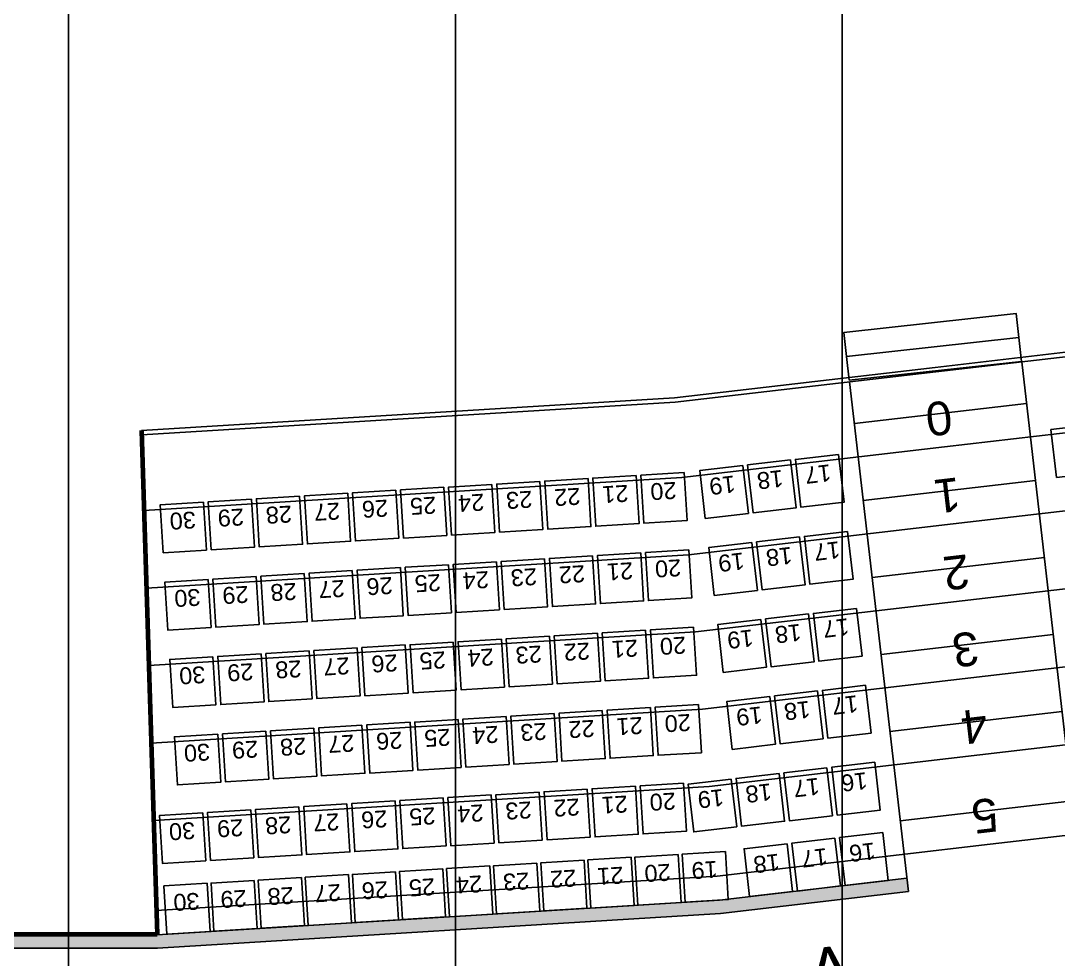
# Model space of a CAD drawing. Header units: millimetres. Extents: x -76108 to 202332, y 27411 to 140378.
# Drawn here: x 120263 to 131035, y 58165 to 67913 of the extents above; entities that cross this region are included whole.
import ezdxf

# ---------------------------------------------------------------- set-up
doc = ezdxf.new("R2010")
doc.units = ezdxf.units.MM
doc.header["$LTSCALE"] = 100
for name, color, linetype in [('A-3311-EA-', 3, 'CONTINUOUS'), ('A-3311-FYLL', 1, 'CONTINUOUS'), ('LINOR_HÄNG', 40, 'CONTINUOUS'), ('N-RADER_TELE', 252, 'CONTINUOUS'), ('N-STOLAR_TELE', 3, 'CONTINUOUS'), ('O-RADER_TELE', 252, 'CONTINUOUS'), ('O-RADNUMMER_TELE', 4, 'CONTINUOUS'), ('O-STOLAR_TELE', 3, 'CONTINUOUS'), ('O-STOLNUMMER_TELE', 7, 'CONTINUOUS'), ('O-TRAPPA_TELE', 254, 'CONTINUOUS'), ('SEKTIONS_NR', 4, 'CONTINUOUS'), ('TRAPPSTEG', 3, 'CONTINUOUS'), ('U-RADER', 252, 'CONTINUOUS')]:
    doc.layers.add(name, color=color, linetype=linetype)
doc.layers.add('SEKTIONER', color=4, linetype='CONTINUOUS', lineweight=70)
doc.styles.add('ARIAL', font='arial.ttf')

# ---------------------------------------------------------------- blocks, each defined once
blk = doc.blocks.new('KAJ')
at = {"layer": 'A-3311-FYLL'}
blk.add_hatch(color=256, dxfattribs=at).paths.add_polyline_path([(-10710, -25094), (-10726, -25233), (-8776, -25460), (-2929, -25820), (2929, -25820), (8776, -25460), (10726, -25233), (10710, -25094), (8764, -25321), (2925, -25680), (-2925, -25680), (-8764, -25321)])
at = {"layer": 'A-3311-EA-'}
for p, q in [((8764, -25321), (10710, -25094)), ((10726, -25233), (8776, -25460)), ((2925, -25680), (8764, -25321)), ((8776, -25460), (2929, -25820)), ((-2925, -25680), (2925, -25680)), ((2929, -25820), (-2929, -25820))]:
    blk.add_line(p, q, dxfattribs=at)

msp = doc.modelspace()

# ---------------------------------------------------------------- linework, layer by layer
at = {"layer": 'LINOR_HÄNG'}
for p, q in [((120760.1, 137808.9), (120760.1, 30391.1)), ((124775.1, 137450.7), (124775.1, 30749.3)), ((128790.1, 136831.3), (128790.1, 31368.7))]:
    msp.add_line(p, q, dxfattribs=at)
at = {"layer": 'N-RADER_TELE'}
for p, q in [((129757.2, 64311.2), (132462.1, 64627.1)), ((132468.4, 64582.5), (129762.3, 64266.5)), ((132578.6, 63805), (129852.2, 63486.7)), ((132691.6, 63007.8), (129944.4, 62687)), ((132804.6, 62210.5), (130036.6, 61887.3)), ((132917.5, 61413.2), (130128.8, 61087.6)), ((133030.5, 60615.9), (130221, 60287.9)), ((133161.8, 59689.9), (130328.1, 59359))]:
    msp.add_line(p, q, dxfattribs=at)
at = {"layer": 'N-STOLAR_TELE'}
msp.add_lwpolyline([(131406.1, 63718.5), (130959.2, 63666.3), (131017.2, 63169.7), (131464.1, 63221.8)], close=True, dxfattribs=at)
at = {"layer": 'O-RADER_TELE'}
for p, q in [((129757.2, 64311.2), (127052.2, 63995.4)), ((129762.3, 64266.5), (127056.2, 63950.5)), ((127052.2, 63995.4), (121517, 63655.4)), ((127056.2, 63950.5), (121518.4, 63610.4)), ((121517, 63655.4), (121677.6, 58420.4)), ((129852.2, 63486.7), (127125.9, 63168.3)), ((127125.9, 63168.3), (121542.5, 62825.4)), ((129944.4, 62687), (127197.3, 62366.2)), ((127197.3, 62366.2), (121567.2, 62020.4)), ((130036.6, 61887.3), (127268.7, 61564.1)), ((127268.7, 61564.1), (121591.9, 61215.4)), ((130128.8, 61087.6), (127340.1, 60761.9)), ((127340.1, 60761.9), (121616.6, 60410.4)), ((130221, 60287.9), (127411.5, 59959.8)), ((127411.5, 59959.8), (121641.3, 59605.4)), ((130328.1, 59359), (127494.4, 59028.1)), ((127494.4, 59028.1), (121669.9, 58670.4))]:
    msp.add_line(p, q, dxfattribs=at)
at = {"layer": 'O-STOLAR_TELE'}
for points in [[(128256.1, 63350.6), (127809.1, 63298.5), (127867.1, 62801.8), (128314, 62854)], [(128752.7, 63408.6), (128305.7, 63356.4), (128363.7, 62859.8), (128810.7, 62912)], [(127759.4, 63292.7), (127312.5, 63240.5), (127370.5, 62743.8), (127817.4, 62796)], [(125653.6, 63128), (125204.5, 63100.4), (125235.1, 62601.4), (125684.3, 62628.9)], [(126152.7, 63158.7), (125703.5, 63131.1), (125734.2, 62632), (126183.3, 62659.6)], [(126651.7, 63189.3), (126202.6, 63161.7), (126233.2, 62662.7), (126682.4, 62690.3)], [(127150.8, 63220), (126701.6, 63192.4), (126732.3, 62693.3), (127181.4, 62720.9)], [(124156.4, 63036.1), (123707.3, 63008.5), (123737.9, 62509.4), (124187.1, 62537)], [(124655.5, 63066.7), (124206.3, 63039.1), (124237, 62540.1), (124686.1, 62567.6)], [(125154.5, 63097.4), (124705.4, 63069.8), (124736, 62570.7), (125185.2, 62598.3)], [(122160.2, 62913.4), (121711, 62885.9), (121741.7, 62386.8), (122190.8, 62414.4)], [(122659.2, 62944.1), (122210.1, 62916.5), (122240.7, 62417.5), (122689.9, 62445)], [(123158.3, 62974.7), (122709.2, 62947.2), (122739.8, 62448.1), (123189, 62475.7)], [(123657.4, 63005.4), (123208.2, 62977.8), (123238.9, 62478.8), (123688, 62506.3)], [(128846, 62609.1), (128399.1, 62556.9), (128457.1, 62060.3), (128904, 62112.4)], [(127852.8, 62493.1), (127405.8, 62440.9), (127463.8, 61944.3), (127910.8, 61996.5)], [(128349.4, 62551.1), (127902.5, 62498.9), (127960.4, 62002.3), (128407.4, 62054.5)], [(126699.8, 62385.7), (126250.6, 62358.2), (126281.3, 61859.1), (126730.4, 61886.7)], [(127198.8, 62416.4), (126749.7, 62388.8), (126780.3, 61889.8), (127229.5, 61917.3)], [(124703.5, 62263.1), (124254.4, 62235.6), (124285, 61736.5), (124734.2, 61764.1)], [(125202.6, 62293.8), (124753.4, 62266.2), (124784.1, 61767.1), (125233.2, 61794.7)], [(125701.7, 62324.4), (125252.5, 62296.9), (125283.2, 61797.8), (125732.3, 61825.4)], [(126200.7, 62355.1), (125751.6, 62327.5), (125782.2, 61828.4), (126231.4, 61856)], [(123206.4, 62171.2), (122757.2, 62143.6), (122787.9, 61644.5), (123237, 61672.1)], [(123705.4, 62201.8), (123256.3, 62174.2), (123286.9, 61675.2), (123736.1, 61702.8)], [(124204.5, 62232.5), (123755.3, 62204.9), (123786, 61705.8), (124235.1, 61733.4)], [(122208.2, 62109.9), (121759.1, 62082.3), (121789.7, 61583.2), (122238.9, 61610.8)], [(122707.3, 62140.5), (122258.1, 62112.9), (122288.8, 61613.9), (122738, 61641.5)], [(128442.8, 61751.5), (127995.8, 61699.3), (128053.8, 61202.7), (128500.8, 61254.9)], [(128939.4, 61809.5), (128492.4, 61757.3), (128550.4, 61260.7), (128997.4, 61312.9)], [(127946.2, 61693.5), (127499.2, 61641.3), (127557.2, 61144.7), (128004.1, 61196.9)], [(125752.3, 61521), (125303.1, 61493.5), (125333.8, 60994.4), (125783, 61022)], [(126251.4, 61551.7), (125802.2, 61524.1), (125832.9, 61025), (126282, 61052.6)], [(126750.4, 61582.3), (126301.3, 61554.8), (126331.9, 61055.7), (126781.1, 61083.3)], [(127249.5, 61613), (126800.3, 61585.4), (126831, 61086.3), (127280.1, 61113.9)], [(124255.1, 61429.1), (123806, 61401.5), (123836.6, 60902.4), (124285.8, 60930)], [(124754.2, 61459.7), (124305, 61432.1), (124335.7, 60933.1), (124784.8, 60960.7)], [(125253.2, 61490.4), (124804.1, 61462.8), (124834.7, 60963.7), (125283.9, 60991.3)], [(122258.9, 61306.5), (121809.7, 61278.9), (121840.4, 60779.8), (122289.5, 60807.4)], [(122757.9, 61337.1), (122308.8, 61309.5), (122339.4, 60810.5), (122788.6, 60838.1)], [(123257, 61367.8), (122807.9, 61340.2), (122838.5, 60841.1), (123287.7, 60868.7)], [(123756.1, 61398.4), (123306.9, 61370.8), (123337.6, 60871.8), (123786.7, 60899.4)], [(129032.8, 61009.9), (128585.8, 60957.7), (128643.8, 60461.1), (129090.8, 60513.3)], [(128039.5, 60894), (127592.6, 60841.8), (127650.5, 60345.1), (128097.5, 60397.3)], [(128536.1, 60951.9), (128089.2, 60899.8), (128147.2, 60403.1), (128594.1, 60455.3)], [(126799.8, 60778.9), (126350.6, 60751.3), (126381.3, 60252.2), (126830.4, 60279.8)], [(127298.8, 60809.5), (126849.7, 60781.9), (126880.3, 60282.9), (127329.5, 60310.4)], [(124803.5, 60656.2), (124354.4, 60628.7), (124385, 60129.6), (124834.2, 60157.2)], [(125302.6, 60686.9), (124853.4, 60659.3), (124884.1, 60160.3), (125333.2, 60187.8)], [(125801.7, 60717.6), (125352.5, 60690), (125383.1, 60190.9), (125832.3, 60218.5)], [(126300.7, 60748.2), (125851.6, 60720.6), (125882.2, 60221.6), (126331.4, 60249.1)], [(123306.4, 60564.3), (122857.2, 60536.7), (122887.9, 60037.6), (123337, 60065.2)], [(123805.4, 60594.9), (123356.3, 60567.4), (123386.9, 60068.3), (123836.1, 60095.9)], [(124304.5, 60625.6), (123855.3, 60598), (123886, 60098.9), (124335.1, 60126.5)], [(122308.2, 60503), (121859.1, 60475.4), (121889.7, 59976.3), (122338.9, 60003.9)], [(122807.3, 60533.6), (122358.1, 60506.1), (122388.8, 60007), (122837.9, 60034.6)], [(128632.8, 60152.8), (128185.8, 60100.6), (128243.8, 59603.9), (128690.8, 59656.1)], [(129129.4, 60210.7), (128682.4, 60158.6), (128740.4, 59661.9), (129187.4, 59714.1)], [(127639.5, 60036.8), (127192.6, 59984.6), (127250.6, 59488), (127697.5, 59540.2)], [(128136.2, 60094.8), (127689.2, 60042.6), (127747.2, 59546), (128194.1, 59598.1)], [(125646.2, 59901.5), (125197, 59873.9), (125227.7, 59374.8), (125676.8, 59402.4)], [(126145.3, 59932.1), (125696.1, 59904.6), (125726.8, 59405.5), (126175.9, 59433.1)], [(126644.3, 59962.8), (126195.2, 59935.2), (126225.8, 59436.1), (126675, 59463.7)], [(127143.4, 59993.4), (126694.2, 59965.9), (126724.9, 59466.8), (127174, 59494.4)], [(124149, 59809.5), (123699.9, 59781.9), (123730.5, 59282.9), (124179.7, 59310.5)], [(124648.1, 59840.2), (124198.9, 59812.6), (124229.6, 59313.5), (124678.7, 59341.1)], [(125147.1, 59870.8), (124698, 59843.2), (124728.6, 59344.2), (125177.8, 59371.8)], [(122152.8, 59686.9), (121703.6, 59659.3), (121734.3, 59160.3), (122183.4, 59187.9)], [(122651.8, 59717.6), (122202.7, 59690), (122233.3, 59190.9), (122682.5, 59218.5)], [(123150.9, 59748.2), (122701.7, 59720.6), (122732.4, 59221.6), (123181.5, 59249.2)], [(123650, 59778.9), (123200.8, 59751.3), (123231.5, 59252.2), (123680.6, 59279.8)], [(129212.4, 59480.4), (128765.4, 59428.2), (128823.4, 58931.6), (129270.4, 58983.8)], [(128219.1, 59364.5), (127772.2, 59312.3), (127830.1, 58815.6), (128277.1, 58867.8)], [(128715.7, 59422.4), (128268.8, 59370.3), (128326.8, 58873.6), (128773.7, 58925.8)], [(127089.3, 59253.7), (126640.1, 59226.1), (126670.8, 58727.1), (127119.9, 58754.7)], [(127578.4, 59283.8), (127129.2, 59256.2), (127159.9, 58757.1), (127609, 58784.7)], [(125622.1, 59163.6), (125172.9, 59136), (125203.6, 58637), (125652.7, 58664.5)], [(126111.1, 59193.6), (125662, 59166.1), (125692.6, 58667), (126141.8, 58694.6)], [(126600.2, 59223.7), (126151.1, 59196.1), (126181.7, 58697), (126630.9, 58724.6)], [(123665.7, 59043.5), (123216.6, 59015.9), (123247.2, 58516.8), (123696.4, 58544.4)], [(124154.8, 59073.5), (123705.7, 59045.9), (123736.3, 58546.8), (124185.5, 58574.4)], [(124643.9, 59103.5), (124194.7, 59075.9), (124225.4, 58576.9), (124674.6, 58604.5)], [(125133, 59133.6), (124683.8, 59106), (124714.5, 58606.9), (125163.6, 58634.5)], [(122198.5, 58953.3), (121749.4, 58925.8), (121780, 58426.7), (122229.2, 58454.3)], [(122687.6, 58983.4), (122238.4, 58955.8), (122269.1, 58456.7), (122718.2, 58484.3)], [(123176.7, 59013.4), (122727.5, 58985.8), (122758.2, 58486.8), (123207.3, 58514.4)]]:
    msp.add_lwpolyline(points, close=True, dxfattribs=at)
at = {"layer": 'O-TRAPPA_TELE'}
for p, q in [((130656.5, 64369.6), (131266.8, 59076)), ((128868.1, 64163.4), (129478.9, 58867.2))]:
    msp.add_line(p, q, dxfattribs=at)
for points in [[(130706.2, 63938.5), (128918.1, 63730.3)], [(130798.4, 63138.8), (129010.3, 62930.6)], [(130890.6, 62339.1), (129102.5, 62130.9)], [(130982.8, 61539.4), (129194.7, 61331.2)], [(131075, 60739.7), (129286.9, 60531.5)], [(131182.1, 59810.8), (129393.9, 59602.6)]]:
    msp.add_lwpolyline(points, dxfattribs=at)
at = {"layer": 'SEKTIONER'}
for p, q in [((121517, 63655.4), (121677.6, 58420.4)), ((121677.6, 58420.4), (118752.6, 58420.4))]:
    msp.add_line(p, q, dxfattribs=at)
at = {"layer": 'TRAPPSTEG'}
for points in [[(128837.1, 64426.7), (130626.5, 64621.8), (130599.4, 64870.3), (128810, 64675.3)], [(128864.2, 64178.2), (130653.6, 64373.3), (130626.5, 64621.8), (128837.1, 64426.7)]]:
    msp.add_lwpolyline(points, close=True, dxfattribs=at)

# ---------------------------------------------------------------- block references
at = {"layer": 'U-RADER'}
msp.add_blockref('KAJ', (118752.6, 84100), dxfattribs=at)

# ---------------------------------------------------------------- texts
at = {"layer": 'O-RADNUMMER_TELE', "style": 'ARIAL'}
for s, p in [('0', (129911.1, 63972)), ('1', (129998.5, 63171.7)), ('2', (130091.8, 62372.1)), ('3', (130187.7, 61572.8)), ('4', (130278.5, 60773)), ('5', (130387, 59844.3))]:
    msp.add_text(s, height=350, rotation=186.66, dxfattribs=at).set_placement(p)
at = {"layer": 'O-STOLNUMMER_TELE', "style": 'ARIAL'}
for s, rotation, p in [('18', 186.65999, (128169.1, 63248.7)), ('17', 186.65999, (128665.7, 63306.7)), ('19', 186.65999, (127672.5, 63190.7)), ('23', 183.51463, (125568.9, 63031.5)), ('22', 183.51463, (126068, 63062.1)), ('21', 183.51463, (126567.1, 63092.8)), ('20', 183.51463, (127066.1, 63123.4)), ('27', 183.51463, (123572.7, 62908.9)), ('26', 183.51463, (124071.8, 62939.5)), ('25', 183.51463, (124570.8, 62970.2)), ('24', 183.51463, (125069.9, 63000.8)), ('30', 183.51463, (122075.5, 62816.9)), ('29', 183.51463, (122574.6, 62847.6)), ('28', 183.51463, (123073.6, 62878.2)), ('17', 186.65999, (128759.1, 62507.1)), ('19', 186.65999, (127765.8, 62391.1)), ('18', 186.65999, (128262.5, 62449.1)), ('21', 183.51463, (126615.1, 62289.2)), ('20', 183.51463, (127114.2, 62319.9)), ('25', 183.51463, (124618.9, 62166.6)), ('24', 183.51463, (125117.9, 62197.2)), ('23', 183.51463, (125617, 62227.9)), ('22', 183.51463, (126116.1, 62258.6)), ('28', 183.51463, (123121.7, 62074.6)), ('27', 183.51463, (123620.8, 62105.3)), ('26', 183.51463, (124119.8, 62135.9)), ('30', 183.51463, (122123.6, 62013.3)), ('29', 183.51463, (122622.6, 62044)), ('18', 186.65999, (128355.8, 61649.6)), ('17', 186.65999, (128852.5, 61707.6)), ('20', 183.51463, (127164.8, 61516.4)), ('19', 186.65999, (127859.2, 61591.6)), ('23', 183.51463, (125667.6, 61424.5)), ('22', 183.51463, (126166.7, 61455.1)), ('21', 183.51463, (126665.8, 61485.8)), ('27', 183.51463, (123671.4, 61301.9)), ('26', 183.51463, (124170.5, 61332.5)), ('25', 183.51463, (124669.5, 61363.2)), ('24', 183.51463, (125168.6, 61393.8)), ('30', 183.51463, (122174.2, 61209.9)), ('29', 183.51463, (122673.3, 61240.6)), ('28', 183.51463, (123172.3, 61271.2)), ('17', 186.65999, (128945.8, 60908)), ('19', 186.65999, (127952.6, 60792)), ('18', 186.65999, (128449.2, 60850)), ('22', 183.51463, (126216.1, 60651.7)), ('21', 183.51463, (126715.1, 60682.3)), ('20', 183.51463, (127214.2, 60713)), ('25', 183.51463, (124718.9, 60559.7)), ('24', 183.51463, (125217.9, 60590.4)), ('23', 183.51463, (125717, 60621)), ('29', 183.51463, (122722.6, 60437.1)), ('28', 183.51463, (123221.7, 60467.7)), ('27', 183.51463, (123720.8, 60498.4)), ('26', 183.51463, (124219.8, 60529.1)), ('30', 183.51463, (122223.6, 60406.4)), ('17', 186.65999, (128545.8, 60050.8)), ('16', 186.65999, (129042.5, 60108.8)), ('20', 183.51463, (127058.7, 59896.9)), ('19', 186.65999, (127552.6, 59934.8)), ('18', 186.65999, (128049.2, 59992.8)), ('23', 183.51463, (125561.5, 59804.9)), ('22', 183.51463, (126060.6, 59835.6)), ('21', 183.51463, (126559.7, 59866.2)), ('27', 183.51463, (123565.3, 59682.3)), ('26', 183.51463, (124064.4, 59713)), ('25', 183.51463, (124563.4, 59743.6)), ('24', 183.51463, (125062.5, 59774.3)), ('30', 183.51463, (122068.1, 59590.4)), ('29', 183.51463, (122567.2, 59621)), ('28', 183.51463, (123066.2, 59651.7)), ('16', 186.65999, (129125.4, 59378.5)), ('18', 186.65999, (128132.2, 59262.5)), ('17', 186.65999, (128628.8, 59320.5)), ('20', 183.51463, (127004.6, 59157.2)), ('19', 183.51463, (127493.7, 59187.2)), ('24', 183.51463, (125048.3, 59037)), ('23', 183.51463, (125537.4, 59067.1)), ('22', 183.51463, (126026.5, 59097.1)), ('21', 183.51463, (126515.6, 59127.1)), ('27', 183.51463, (123581.1, 58946.9)), ('26', 183.51463, (124070.2, 58976.9)), ('25', 183.51463, (124559.2, 59007)), ('30', 183.51463, (122113.9, 58856.8)), ('29', 183.51463, (122602.9, 58886.8)), ('28', 183.51463, (123092, 58916.9))]:
    msp.add_text(s, height=175, rotation=rotation, dxfattribs=at).set_placement(p)
at = {"layer": 'SEKTIONS_NR', "style": 'ARIAL'}
msp.add_text('V', height=500, rotation=186.66, dxfattribs=at).set_placement((128865, 58320.2))

doc.saveas('drawing.dxf')
